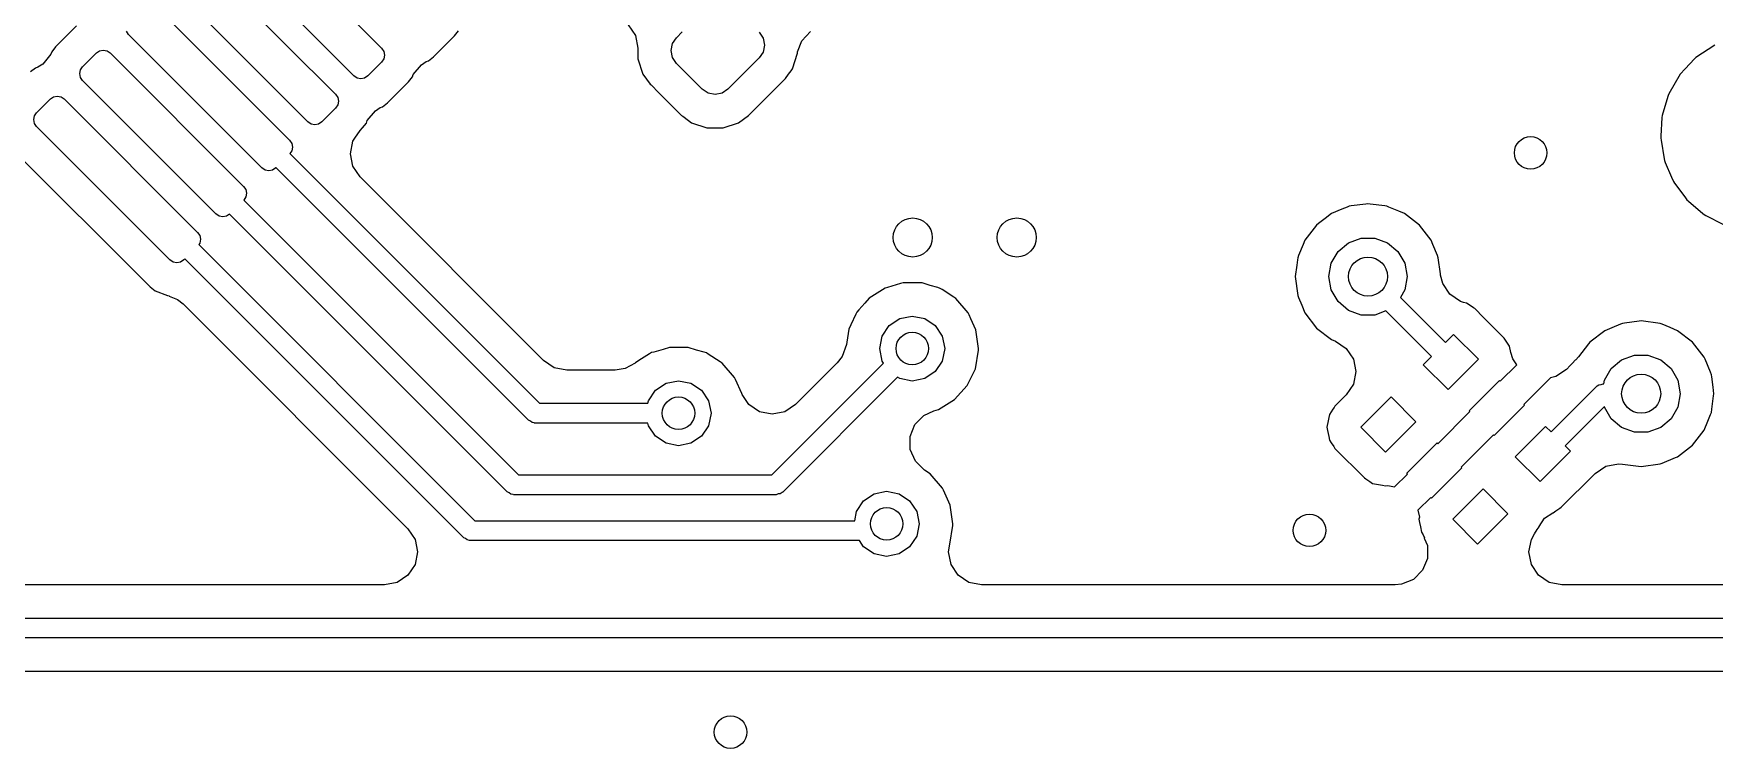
# Model space of a CAD drawing. Extents: x 0.99 to 4.24, y -7.27 to -4.02.
# Drawn here: x 2.935 to 3.443, y -5.773 to -5.556 of the extents above; entities that cross this region are included whole.
import ezdxf

# ---------------------------------------------------------------- set-up
doc = ezdxf.new("R2010")
doc.units = 0
doc.header["$MEASUREMENT"] = 0
doc.layers.add('BLACK', color=7, linetype='CONTINUOUS')

msp = doc.modelspace()

# ---------------------------------------------------------------- linework, layer by layer
at = {"layer": 'BLACK', "linetype": 'CONTINUOUS'}
for p, q in [((2.99969, -5.52051), (3.04005, -5.56087)), ((3.0317, -5.56923), (2.99133, -5.52886)), ((2.98577, -5.53443), (3.02613, -5.57479)), ((3.01778, -5.58315), (2.97742, -5.54278)), ((2.97185, -5.54835), (3.01221, -5.58871)), ((2.94774, -5.55411), (2.94142, -5.56043)), ((3.11473, -5.55379), (3.11689, -5.55702)), ((2.9635, -5.5567), (2.96286, -5.55574)), ((3.00386, -5.59706), (2.9635, -5.5567)), ((3.05581, -5.56347), (3.06213, -5.55714)), ((3.06213, -5.55714), (3.06329, -5.55563)), ((3.11689, -5.55702), (3.11765, -5.56084)), ((3.12767, -5.56157), (3.12809, -5.55946)), ((3.12809, -5.55946), (3.12929, -5.55767)), ((3.12929, -5.55767), (3.13103, -5.55592)), ((3.15434, -5.556), (3.15554, -5.55779)), ((3.15554, -5.55779), (3.15595, -5.5599)), ((3.16597, -5.56197), (3.16721, -5.55863)), ((3.16721, -5.55863), (3.16985, -5.55577)), ((2.93999, -5.56266), (2.9375, -5.56564)), ((2.94, -5.56266), (2.93999, -5.56266)), ((2.94026, -5.56194), (2.94, -5.56266)), ((2.94142, -5.56043), (2.94026, -5.56194)), ((2.94958, -5.56644), (2.95375, -5.56227)), ((2.95375, -5.56227), (2.95471, -5.56163)), ((2.95471, -5.56163), (2.95584, -5.5614)), ((2.95584, -5.5614), (2.95697, -5.56163)), ((2.95697, -5.56163), (2.95793, -5.56227)), ((2.95793, -5.56227), (2.99829, -5.60263)), ((3.04005, -5.56087), (3.04069, -5.56183)), ((3.04069, -5.56409), (3.04005, -5.56505)), ((3.04069, -5.56183), (3.04092, -5.56296)), ((3.04092, -5.56296), (3.04069, -5.56409)), ((3.05358, -5.56489), (3.05429, -5.56463)), ((3.05429, -5.56463), (3.05581, -5.56347)), ((3.11765, -5.56084), (3.11765, -5.56403)), ((3.11765, -5.56403), (3.11917, -5.56871)), ((3.12809, -5.56368), (3.12767, -5.56157)), ((3.12929, -5.56547), (3.12809, -5.56368)), ((3.15434, -5.5638), (3.14488, -5.57326)), ((3.15554, -5.56201), (3.15434, -5.5638)), ((3.15595, -5.5599), (3.15554, -5.56201)), ((3.16445, -5.56704), (3.16597, -5.56236)), ((3.16597, -5.56236), (3.16597, -5.56197)), ((3.43738, -5.56407), (3.43453, -5.56709)), ((3.43778, -5.56365), (3.43738, -5.56407)), ((3.44354, -5.55988), (3.43778, -5.56365)), ((2.93533, -5.56687), (2.93382, -5.56803)), ((2.93605, -5.56661), (2.93533, -5.56687)), ((2.9375, -5.56564), (2.93605, -5.5666)), ((2.93605, -5.5666), (2.93605, -5.56661)), ((2.94871, -5.56853), (2.94894, -5.5674)), ((2.94894, -5.56966), (2.94871, -5.56853)), ((2.94894, -5.5674), (2.94958, -5.56644)), ((2.94958, -5.57062), (2.94894, -5.56966)), ((3.03266, -5.56987), (3.0317, -5.56923)), ((3.03588, -5.56923), (3.03492, -5.56987)), ((3.04005, -5.56505), (3.03588, -5.56923)), ((3.04821, -5.57106), (3.04937, -5.56955)), ((3.04937, -5.56955), (3.04963, -5.56883)), ((3.04963, -5.56883), (3.05213, -5.56585)), ((3.04963, -5.56883), (3.04963, -5.56883)), ((3.05213, -5.56585), (3.05358, -5.56489)), ((3.05358, -5.56489), (3.05358, -5.56489)), ((3.11917, -5.56871), (3.12134, -5.57169)), ((3.13708, -5.57326), (3.12929, -5.56547)), ((3.16229, -5.57002), (3.16324, -5.56871)), ((3.16324, -5.56871), (3.16399, -5.56767)), ((3.16399, -5.56767), (3.16445, -5.56704)), ((3.16399, -5.56767), (3.16399, -5.56767)), ((3.43304, -5.56865), (3.42959, -5.5746)), ((3.43453, -5.56709), (3.43304, -5.56865)), ((2.98994, -5.61098), (2.94958, -5.57062)), ((3.02613, -5.57479), (3.02677, -5.57575)), ((3.03379, -5.57009), (3.03266, -5.56987)), ((3.03492, -5.56987), (3.03379, -5.57009)), ((3.04189, -5.57739), (3.04821, -5.57106)), ((3.12134, -5.57169), (3.12161, -5.57197)), ((3.12161, -5.57197), (3.124, -5.57435)), ((3.124, -5.57435), (3.13086, -5.58121)), ((3.13887, -5.57446), (3.13708, -5.57326)), ((3.14098, -5.57488), (3.13887, -5.57446)), ((3.14309, -5.57446), (3.14098, -5.57488)), ((3.14488, -5.57326), (3.14309, -5.57446)), ((3.1511, -5.58121), (3.16229, -5.57002)), ((3.42959, -5.5746), (3.42942, -5.57516)), ((2.93566, -5.58036), (2.93983, -5.57619)), ((2.93983, -5.57619), (2.94079, -5.57555)), ((2.94079, -5.57555), (2.94192, -5.57532)), ((2.94192, -5.57532), (2.94305, -5.57555)), ((2.94305, -5.57555), (2.94401, -5.57619)), ((2.94401, -5.57619), (2.98437, -5.61655)), ((3.02613, -5.57897), (3.02196, -5.58315)), ((3.02677, -5.57801), (3.02613, -5.57897)), ((3.02677, -5.57575), (3.027, -5.57688)), ((3.027, -5.57688), (3.02677, -5.57801)), ((3.03571, -5.58275), (3.03821, -5.57977)), ((3.03821, -5.57977), (3.03966, -5.57881)), ((3.03966, -5.57881), (3.04038, -5.57855)), ((3.03966, -5.57881), (3.03966, -5.57881)), ((3.04038, -5.57855), (3.04189, -5.57739)), ((3.42942, -5.57516), (3.4278, -5.58049)), ((3.42942, -5.57516), (3.42942, -5.57516)), ((2.93479, -5.58245), (2.93502, -5.58132)), ((2.93502, -5.58358), (2.93479, -5.58245)), ((2.93502, -5.58132), (2.93566, -5.58036)), ((2.93566, -5.58454), (2.93502, -5.58358)), ((2.97602, -5.6249), (2.93566, -5.58454)), ((3.01874, -5.58379), (3.01778, -5.58315)), ((3.01987, -5.58401), (3.01874, -5.58379)), ((3.021, -5.58379), (3.01987, -5.58401)), ((3.02196, -5.58315), (3.021, -5.58379)), ((3.03356, -5.58571), (3.03429, -5.58498)), ((3.03429, -5.58498), (3.03545, -5.58347)), ((3.03545, -5.58347), (3.03571, -5.58275)), ((3.03571, -5.58275), (3.03571, -5.58275)), ((3.13086, -5.58121), (3.13118, -5.58144)), ((3.13118, -5.58144), (3.13118, -5.58144)), ((3.13118, -5.58144), (3.13297, -5.58275)), ((3.13297, -5.58275), (3.13384, -5.58338)), ((3.13384, -5.58338), (3.13852, -5.5849)), ((3.13852, -5.5849), (3.14344, -5.5849)), ((3.14344, -5.5849), (3.14812, -5.58338)), ((3.14812, -5.58338), (3.1511, -5.58121)), ((3.42755, -5.58177), (3.4272, -5.58749)), ((3.42759, -5.58119), (3.42755, -5.58177)), ((3.42755, -5.58177), (3.42755, -5.58177)), ((3.4278, -5.58049), (3.42759, -5.58119)), ((3.01221, -5.58871), (3.01285, -5.58967)), ((3.01285, -5.58967), (3.01308, -5.5908)), ((3.03065, -5.59275), (3.0314, -5.58894)), ((3.0314, -5.58894), (3.03199, -5.58807)), ((3.03199, -5.58807), (3.03356, -5.58571)), ((3.4272, -5.58749), (3.42716, -5.58807)), ((3.42716, -5.58807), (3.42726, -5.58864)), ((3.42726, -5.58864), (3.42823, -5.59428)), ((3.42726, -5.58864), (3.42726, -5.58864)), ((2.9275, -5.59055), (2.97001, -5.63306)), ((3.01285, -5.59193), (3.01232, -5.59273)), ((3.01232, -5.59273), (3.08786, -5.66826)), ((3.01308, -5.5908), (3.01285, -5.59193)), ((3.0314, -5.59656), (3.03065, -5.59275)), ((3.42823, -5.59428), (3.42823, -5.59428)), ((3.42823, -5.59428), (3.42833, -5.59485)), ((3.42833, -5.59485), (3.42856, -5.59538)), ((3.00482, -5.5977), (3.00386, -5.59706)), ((3.00595, -5.59793), (3.00482, -5.5977)), ((3.00708, -5.5977), (3.00595, -5.59793)), ((3.00804, -5.59706), (3.00708, -5.5977)), ((3.00811, -5.597), (3.00804, -5.59706)), ((3.08449, -5.67338), (3.00811, -5.597)), ((3.03356, -5.5998), (3.0314, -5.59656)), ((3.08909, -5.65532), (3.03356, -5.5998)), ((3.42856, -5.59538), (3.42856, -5.59538)), ((3.42856, -5.59538), (3.43046, -5.59986)), ((3.43046, -5.59986), (3.43103, -5.60119)), ((2.99829, -5.60263), (2.99893, -5.60359)), ((2.99893, -5.60359), (2.99916, -5.60472)), ((2.99916, -5.60472), (2.99893, -5.60585)), ((3.43103, -5.60119), (3.43137, -5.60165)), ((3.43137, -5.60165), (3.43445, -5.60584)), ((2.99893, -5.60585), (2.99832, -5.60677)), ((2.99832, -5.60677), (3.08147, -5.68991)), ((3.33064, -5.60958), (3.32757, -5.61085)), ((3.33228, -5.6089), (3.33064, -5.60958)), ((3.33288, -5.60865), (3.33228, -5.6089)), ((3.33228, -5.6089), (3.33228, -5.6089)), ((3.33353, -5.60857), (3.33288, -5.60865)), ((3.33794, -5.60799), (3.33353, -5.60857)), ((3.33353, -5.60857), (3.33353, -5.60857)), ((3.33858, -5.6079), (3.33794, -5.60799)), ((3.33923, -5.60799), (3.33858, -5.6079)), ((3.34363, -5.60857), (3.33923, -5.60799)), ((3.34428, -5.60865), (3.34363, -5.60857)), ((3.34363, -5.60857), (3.34363, -5.60857)), ((3.34488, -5.6089), (3.34428, -5.60865)), ((3.34795, -5.61017), (3.34488, -5.6089)), ((3.34488, -5.6089), (3.34488, -5.6089)), ((3.34959, -5.61085), (3.34795, -5.61017)), ((3.43445, -5.60584), (3.43511, -5.60673)), ((3.43511, -5.60673), (3.43555, -5.60711)), ((3.43555, -5.60711), (3.43555, -5.60711)), ((3.43555, -5.60711), (3.43991, -5.61082)), ((2.9909, -5.61162), (2.98994, -5.61098)), ((2.99203, -5.61185), (2.9909, -5.61162)), ((2.99316, -5.61162), (2.99203, -5.61185)), ((2.99408, -5.61101), (2.99316, -5.61162)), ((3.0781, -5.69503), (2.99408, -5.61101)), ((3.32301, -5.61435), (3.31951, -5.61891)), ((3.32365, -5.61386), (3.32301, -5.61435)), ((3.32563, -5.61235), (3.32365, -5.61386)), ((3.32757, -5.61085), (3.32563, -5.61235)), ((3.35415, -5.61435), (3.34959, -5.61085)), ((3.35765, -5.61891), (3.35415, -5.61435)), ((3.43991, -5.61082), (3.43991, -5.61082)), ((3.43991, -5.61082), (3.44035, -5.61119)), ((3.44035, -5.61119), (3.44087, -5.61145)), ((3.44087, -5.61145), (3.44597, -5.61406)), ((2.98437, -5.61655), (2.98501, -5.61751)), ((2.98501, -5.61977), (2.98471, -5.62023)), ((2.98471, -5.62023), (3.06827, -5.70379)), ((2.98501, -5.61751), (2.98524, -5.61864)), ((2.98524, -5.61864), (2.98501, -5.61977)), ((3.31896, -5.62024), (3.31759, -5.62356)), ((3.31951, -5.61891), (3.31896, -5.62024)), ((3.32953, -5.62233), (3.33268, -5.61969)), ((3.33268, -5.61969), (3.33653, -5.61829)), ((3.33653, -5.61829), (3.34063, -5.61829)), ((3.34063, -5.61829), (3.34449, -5.61969)), ((3.34449, -5.61969), (3.34763, -5.62233)), ((3.3582, -5.62024), (3.35765, -5.61891)), ((3.35958, -5.62356), (3.3582, -5.62024)), ((2.97698, -5.62554), (2.97602, -5.6249)), ((2.97811, -5.62577), (2.97698, -5.62554)), ((2.97924, -5.62554), (2.97811, -5.62577)), ((2.9802, -5.6249), (2.97924, -5.62554)), ((2.98055, -5.62455), (2.9802, -5.6249)), ((3.0649, -5.70891), (2.98055, -5.62455)), ((3.31723, -5.62487), (3.31701, -5.6265)), ((3.31731, -5.62422), (3.31723, -5.62487)), ((3.31723, -5.62487), (3.31723, -5.62487)), ((3.31759, -5.62356), (3.31731, -5.62422)), ((3.32748, -5.62588), (3.32953, -5.62233)), ((3.34763, -5.62233), (3.34968, -5.62588)), ((3.35985, -5.62422), (3.35958, -5.62356)), ((3.3605, -5.62912), (3.35985, -5.62422)), ((3.31701, -5.6265), (3.31656, -5.62992)), ((3.31656, -5.62992), (3.31665, -5.63057)), ((3.31665, -5.63057), (3.31723, -5.63497)), ((3.32677, -5.62992), (3.32748, -5.62588)), ((3.32748, -5.63396), (3.32677, -5.62992)), ((3.34968, -5.62588), (3.35039, -5.62992)), ((3.35039, -5.62992), (3.34968, -5.63396)), ((3.36055, -5.62952), (3.3605, -5.62912)), ((3.36122, -5.63204), (3.36055, -5.62952)), ((2.97001, -5.63306), (2.97152, -5.63422)), ((2.97152, -5.63422), (2.97531, -5.6356)), ((2.97531, -5.6356), (2.97582, -5.63579)), ((2.97582, -5.63579), (2.9758, -5.63586)), ((2.9758, -5.63586), (2.97834, -5.63685)), ((3.19246, -5.63339), (3.18765, -5.63642)), ((3.19315, -5.63319), (3.19246, -5.63339)), ((3.1971, -5.63206), (3.19315, -5.63319)), ((3.19315, -5.63319), (3.19315, -5.63319)), ((3.19794, -5.63182), (3.1971, -5.63206)), ((3.19864, -5.63183), (3.19794, -5.63182)), ((3.2001, -5.63184), (3.19864, -5.63183)), ((3.20362, -5.63186), (3.2001, -5.63184)), ((3.20607, -5.63259), (3.20362, -5.63186)), ((3.2084, -5.63328), (3.20607, -5.63259)), ((3.20908, -5.63349), (3.2084, -5.63328)), ((3.2084, -5.63328), (3.2084, -5.63328)), ((3.20967, -5.63387), (3.20908, -5.63349)), ((3.21325, -5.6362), (3.20967, -5.63387)), ((3.31723, -5.63497), (3.31731, -5.63562)), ((3.31731, -5.63562), (3.31756, -5.63622)), ((3.32953, -5.63751), (3.32748, -5.63396)), ((3.34968, -5.63396), (3.34837, -5.63622)), ((3.36338, -5.63527), (3.36122, -5.63204)), ((3.36661, -5.63743), (3.36338, -5.63527)), ((2.97834, -5.63685), (2.98003, -5.63821)), ((2.98003, -5.63821), (3.04802, -5.7062)), ((3.18389, -5.64069), (3.18359, -5.64133)), ((3.18453, -5.63996), (3.18389, -5.64069)), ((3.18631, -5.63794), (3.18453, -5.63996)), ((3.18765, -5.63642), (3.18631, -5.63794)), ((3.21385, -5.63658), (3.21325, -5.6362)), ((3.21325, -5.6362), (3.21325, -5.6362)), ((3.21756, -5.64089), (3.21385, -5.63658)), ((3.21786, -5.64154), (3.21756, -5.64089)), ((3.31756, -5.63622), (3.31756, -5.63622)), ((3.31756, -5.63622), (3.31854, -5.63859)), ((3.31854, -5.63859), (3.31951, -5.64093)), ((3.31951, -5.64093), (3.32301, -5.64549)), ((3.33268, -5.64015), (3.32953, -5.63751)), ((3.33653, -5.64155), (3.33268, -5.64015)), ((3.34399, -5.64033), (3.34063, -5.64155)), ((3.35778, -5.65411), (3.34399, -5.64033)), ((3.34837, -5.63622), (3.36202, -5.64987)), ((3.36744, -5.63777), (3.36661, -5.63743)), ((3.3684, -5.63796), (3.36744, -5.63777)), ((3.36922, -5.6385), (3.3684, -5.63796)), ((3.37047, -5.63934), (3.36922, -5.6385)), ((3.36922, -5.6385), (3.36922, -5.6385)), ((3.37088, -5.63961), (3.37047, -5.63934)), ((3.37047, -5.63934), (3.37047, -5.63934)), ((3.37357, -5.6423), (3.37088, -5.63961)), ((3.18147, -5.64584), (3.18085, -5.64981)), ((3.18208, -5.64454), (3.18147, -5.64584)), ((3.18359, -5.64133), (3.18208, -5.64454)), ((3.18359, -5.64133), (3.18359, -5.64133)), ((3.19157, -5.64794), (3.1937, -5.64474)), ((3.1937, -5.64474), (3.19689, -5.64261)), ((3.19689, -5.64261), (3.20066, -5.64186)), ((3.20066, -5.64186), (3.20443, -5.64261)), ((3.20443, -5.64261), (3.20762, -5.64474)), ((3.20762, -5.64474), (3.20975, -5.64794)), ((3.21838, -5.64269), (3.21786, -5.64154)), ((3.21786, -5.64154), (3.21786, -5.64154)), ((3.21992, -5.64607), (3.21838, -5.64269)), ((3.22072, -5.6517), (3.21992, -5.64607)), ((3.32301, -5.64549), (3.32757, -5.64899)), ((3.34063, -5.64155), (3.33653, -5.64155)), ((3.37755, -5.64629), (3.37357, -5.6423)), ((3.41233, -5.64543), (3.41025, -5.64629)), ((3.41496, -5.64434), (3.41233, -5.64543)), ((3.41556, -5.64409), (3.41496, -5.64434)), ((3.41496, -5.64434), (3.41496, -5.64434)), ((3.41621, -5.644), (3.41556, -5.64409)), ((3.42061, -5.64342), (3.41621, -5.644)), ((3.41621, -5.644), (3.41621, -5.644)), ((3.42126, -5.64334), (3.42061, -5.64342)), ((3.42191, -5.64342), (3.42126, -5.64334)), ((3.42631, -5.644), (3.42191, -5.64342)), ((3.42696, -5.64409), (3.42631, -5.644)), ((3.42631, -5.644), (3.42631, -5.644)), ((3.42756, -5.64434), (3.42696, -5.64409)), ((3.43004, -5.64536), (3.42756, -5.64434)), ((3.42756, -5.64434), (3.42756, -5.64434)), ((3.43227, -5.64629), (3.43004, -5.64536)), ((3.18074, -5.65049), (3.17941, -5.65414)), ((3.18085, -5.64981), (3.18074, -5.65049)), ((3.19082, -5.6517), (3.19157, -5.64794)), ((3.20975, -5.64794), (3.2105, -5.6517)), ((3.32757, -5.64899), (3.32876, -5.64948)), ((3.32876, -5.64948), (3.33199, -5.65164)), ((3.36202, -5.64987), (3.36449, -5.6474)), ((3.36449, -5.6474), (3.37201, -5.65491)), ((3.37979, -5.64853), (3.37755, -5.64629)), ((3.38145, -5.651), (3.37979, -5.64853)), ((3.38183, -5.65293), (3.38145, -5.651)), ((3.40529, -5.6503), (3.40226, -5.65425)), ((3.40569, -5.64978), (3.40529, -5.6503)), ((3.41025, -5.64629), (3.40569, -5.64978)), ((3.43683, -5.64978), (3.43227, -5.64629)), ((3.44033, -5.65434), (3.43683, -5.64978)), ((3.09232, -5.65748), (3.08909, -5.65532)), ((3.11683, -5.65607), (3.11381, -5.65776)), ((3.11692, -5.65598), (3.11683, -5.65607)), ((3.11796, -5.65532), (3.11692, -5.65598)), ((3.12113, -5.65332), (3.11796, -5.65532)), ((3.12173, -5.65294), (3.12113, -5.65332)), ((3.12113, -5.65332), (3.12113, -5.65332)), ((3.12241, -5.65275), (3.12173, -5.65294)), ((3.12523, -5.65194), (3.12241, -5.65275)), ((3.12241, -5.65275), (3.12241, -5.65275)), ((3.1272, -5.65138), (3.12523, -5.65194)), ((3.12791, -5.65138), (3.1272, -5.65138)), ((3.12942, -5.65139), (3.12791, -5.65138)), ((3.13289, -5.65141), (3.12942, -5.65139)), ((3.13535, -5.65215), (3.13289, -5.65141)), ((3.13766, -5.65284), (3.13535, -5.65215)), ((3.13834, -5.65304), (3.13766, -5.65284)), ((3.13766, -5.65284), (3.13766, -5.65284)), ((3.13893, -5.65343), (3.13834, -5.65304)), ((3.14252, -5.65575), (3.13893, -5.65343)), ((3.14311, -5.65614), (3.14252, -5.65575)), ((3.14252, -5.65575), (3.14252, -5.65575)), ((3.14683, -5.66045), (3.14311, -5.65614)), ((3.15821, -5.68991), (3.192, -5.65612)), ((3.17794, -5.656), (3.16532, -5.66863)), ((3.17941, -5.65414), (3.17794, -5.656)), ((3.19157, -5.65547), (3.19082, -5.6517)), ((3.192, -5.65612), (3.19157, -5.65547)), ((3.20975, -5.65547), (3.20762, -5.65866)), ((3.2105, -5.6517), (3.20975, -5.65547)), ((3.21978, -5.6578), (3.22072, -5.65219)), ((3.22072, -5.65219), (3.22072, -5.6517)), ((3.33199, -5.65164), (3.33415, -5.65487)), ((3.33415, -5.65487), (3.33491, -5.65868)), ((3.3553, -5.65658), (3.35778, -5.65411)), ((3.37201, -5.65491), (3.36282, -5.6641)), ((3.3824, -5.6548), (3.38183, -5.65293)), ((3.38359, -5.65658), (3.3824, -5.6548)), ((3.4004, -5.65622), (3.39981, -5.65686)), ((3.40048, -5.65612), (3.4004, -5.65622)), ((3.40123, -5.65523), (3.40048, -5.65612)), ((3.40145, -5.6551), (3.40123, -5.65523)), ((3.40226, -5.65425), (3.40145, -5.6551)), ((3.41221, -5.65776), (3.41535, -5.65513)), ((3.41535, -5.65513), (3.41921, -5.65372)), ((3.41921, -5.65372), (3.42331, -5.65372)), ((3.42331, -5.65372), (3.42717, -5.65513)), ((3.42717, -5.65513), (3.43031, -5.65776)), ((3.44058, -5.65495), (3.44033, -5.65434)), ((3.44221, -5.65889), (3.44058, -5.65495)), ((3.09613, -5.65824), (3.09232, -5.65748)), ((3.11075, -5.65824), (3.09613, -5.65824)), ((3.11381, -5.65776), (3.11075, -5.65824)), ((3.14712, -5.66109), (3.14683, -5.66045)), ((3.14905, -5.66533), (3.14712, -5.66109)), ((3.14712, -5.66109), (3.14712, -5.66109)), ((3.19624, -5.66036), (3.16157, -5.69503)), ((3.19689, -5.6608), (3.19624, -5.66036)), ((3.20066, -5.66155), (3.19689, -5.6608)), ((3.20443, -5.6608), (3.20066, -5.66155)), ((3.20762, -5.65866), (3.20443, -5.6608)), ((3.21729, -5.66292), (3.21978, -5.6578)), ((3.33491, -5.65868), (3.33415, -5.6625)), ((3.36282, -5.6641), (3.3553, -5.65658)), ((3.36922, -5.6705), (3.37841, -5.66132)), ((3.37841, -5.66132), (3.37863, -5.66154)), ((3.37863, -5.66154), (3.38359, -5.65658)), ((3.39381, -5.66051), (3.3857, -5.66861)), ((3.39541, -5.66019), (3.39381, -5.66051)), ((3.39864, -5.65803), (3.39541, -5.66019)), ((3.39981, -5.65686), (3.39864, -5.65803)), ((3.40998, -5.66235), (3.41016, -5.66131)), ((3.41016, -5.66131), (3.41221, -5.65776)), ((3.43031, -5.65776), (3.43236, -5.66131)), ((3.43236, -5.66131), (3.43307, -5.66535)), ((3.44253, -5.65966), (3.44221, -5.65889)), ((3.44261, -5.6603), (3.44253, -5.65966)), ((3.44301, -5.66334), (3.44261, -5.6603)), ((3.44261, -5.6603), (3.44261, -5.6603)), ((3.12083, -5.66749), (3.12296, -5.6643)), ((3.12296, -5.6643), (3.12615, -5.66217)), ((3.12615, -5.66217), (3.12992, -5.66142)), ((3.12992, -5.66142), (3.13369, -5.66217)), ((3.13369, -5.66217), (3.13688, -5.6643)), ((3.13688, -5.6643), (3.13901, -5.66749)), ((3.14918, -5.66563), (3.14905, -5.66533)), ((3.14921, -5.66561), (3.14918, -5.66563)), ((3.15123, -5.66863), (3.14921, -5.66561)), ((3.21348, -5.66714), (3.21729, -5.66292)), ((3.33199, -5.66573), (3.32859, -5.66913)), ((3.33415, -5.6625), (3.33199, -5.66573)), ((3.33637, -5.67551), (3.34556, -5.66633)), ((3.34556, -5.66633), (3.35308, -5.67384)), ((3.39397, -5.67687), (3.40761, -5.66323)), ((3.40761, -5.66323), (3.40776, -5.66313)), ((3.40776, -5.66313), (3.4078, -5.66306)), ((3.4078, -5.66306), (3.40792, -5.66301)), ((3.40792, -5.66301), (3.40846, -5.66264)), ((3.40846, -5.66264), (3.40911, -5.66258)), ((3.40911, -5.66258), (3.40973, -5.66235)), ((3.40973, -5.66235), (3.40998, -5.66235)), ((3.43307, -5.66535), (3.43236, -5.66939)), ((3.44266, -5.67006), (3.44319, -5.666)), ((3.44328, -5.66535), (3.44301, -5.66334)), ((3.44319, -5.666), (3.44328, -5.66535)), ((3.08786, -5.66826), (3.12068, -5.66826)), ((3.12068, -5.66826), (3.12083, -5.66749)), ((3.13901, -5.66749), (3.13976, -5.67126)), ((3.13976, -5.67126), (3.13901, -5.67503)), ((3.15446, -5.67079), (3.15123, -5.66863)), ((3.15827, -5.67155), (3.15446, -5.67079)), ((3.16209, -5.67079), (3.15827, -5.67155)), ((3.16532, -5.66863), (3.16209, -5.67079)), ((3.20415, -5.67192), (3.20718, -5.67052)), ((3.20718, -5.67052), (3.20863, -5.67012)), ((3.20863, -5.67012), (3.21348, -5.66714)), ((3.32797, -5.67006), (3.32694, -5.67161)), ((3.32832, -5.66953), (3.32797, -5.67006)), ((3.32859, -5.66913), (3.32832, -5.66953)), ((3.32832, -5.66953), (3.32832, -5.66953)), ((3.3597, -5.68047), (3.36945, -5.67073)), ((3.36945, -5.67073), (3.36922, -5.6705)), ((3.38593, -5.66883), (3.37674, -5.67802)), ((3.3857, -5.66861), (3.38593, -5.66883)), ((3.41013, -5.6692), (3.39821, -5.68112)), ((3.41016, -5.66939), (3.41013, -5.6692)), ((3.41221, -5.67295), (3.41016, -5.66939)), ((3.43236, -5.66939), (3.43031, -5.67295)), ((3.44228, -5.67166), (3.44253, -5.67105)), ((3.44253, -5.67105), (3.44266, -5.67006)), ((3.08509, -5.67366), (3.08449, -5.67338)), ((3.08559, -5.67408), (3.08509, -5.67366)), ((3.08623, -5.67419), (3.08559, -5.67408)), ((3.08635, -5.67425), (3.08623, -5.67419)), ((3.08643, -5.67423), (3.08635, -5.67425)), ((3.08661, -5.67426), (3.08643, -5.67423)), ((3.12068, -5.67426), (3.08661, -5.67426)), ((3.12083, -5.67503), (3.12068, -5.67426)), ((3.12296, -5.67822), (3.12083, -5.67503)), ((3.13901, -5.67503), (3.13688, -5.67822)), ((3.2, -5.67832), (3.20144, -5.67471)), ((3.20144, -5.67471), (3.20415, -5.67192)), ((3.32655, -5.67354), (3.32616, -5.67551)), ((3.32616, -5.67551), (3.32635, -5.67648)), ((3.32635, -5.67648), (3.32672, -5.67832)), ((3.32674, -5.67257), (3.32655, -5.67354)), ((3.32694, -5.67161), (3.32674, -5.67257)), ((3.32674, -5.67257), (3.32674, -5.67257)), ((3.34389, -5.68303), (3.33637, -5.67551)), ((3.35308, -5.67384), (3.34389, -5.68303)), ((3.38314, -5.68442), (3.39233, -5.67524)), ((3.39233, -5.67524), (3.39397, -5.67687)), ((3.41535, -5.67558), (3.41221, -5.67295)), ((3.41921, -5.67699), (3.41535, -5.67558)), ((3.42717, -5.67558), (3.42331, -5.67699)), ((3.43031, -5.67295), (3.42717, -5.67558)), ((3.43683, -5.68092), (3.44033, -5.67636)), ((3.44033, -5.67636), (3.44143, -5.6737)), ((3.44143, -5.6737), (3.44228, -5.67166)), ((3.44228, -5.67166), (3.44228, -5.67166)), ((3.12615, -5.68035), (3.12296, -5.67822)), ((3.12992, -5.6811), (3.12615, -5.68035)), ((3.13369, -5.68035), (3.12992, -5.6811)), ((3.13688, -5.67822), (3.13369, -5.68035)), ((3.20005, -5.68221), (3.2, -5.67832)), ((3.32672, -5.67832), (3.32694, -5.67942)), ((3.32694, -5.67942), (3.32748, -5.68024)), ((3.32748, -5.68024), (3.3282, -5.68132)), ((3.3282, -5.68132), (3.32859, -5.6819)), ((3.35029, -5.68943), (3.35948, -5.68025)), ((3.35948, -5.68025), (3.3597, -5.68047)), ((3.37652, -5.6778), (3.36677, -5.68754)), ((3.37674, -5.67802), (3.37652, -5.6778)), ((3.39821, -5.68112), (3.39985, -5.68275)), ((3.42331, -5.67699), (3.41921, -5.67699)), ((3.43227, -5.68442), (3.43683, -5.68092)), ((3.20159, -5.68577), (3.20005, -5.68221)), ((3.20438, -5.68848), (3.20159, -5.68577)), ((3.32859, -5.6819), (3.3375, -5.69081)), ((3.39066, -5.69194), (3.38314, -5.68442)), ((3.39985, -5.68275), (3.39066, -5.69194)), ((3.41053, -5.68731), (3.41435, -5.68655)), ((3.41435, -5.68655), (3.41565, -5.68663)), ((3.41565, -5.68663), (3.42126, -5.68737)), ((3.42191, -5.68729), (3.42631, -5.68671)), ((3.42631, -5.68671), (3.42696, -5.68662)), ((3.42631, -5.68671), (3.42631, -5.68671)), ((3.42696, -5.68662), (3.42756, -5.68637)), ((3.42756, -5.68637), (3.43167, -5.68467)), ((3.42756, -5.68637), (3.42756, -5.68637)), ((3.43167, -5.68467), (3.43227, -5.68442)), ((3.08147, -5.68991), (3.15821, -5.68991)), ((3.2061, -5.6896), (3.20438, -5.68848)), ((3.20982, -5.69391), (3.2061, -5.6896)), ((3.3375, -5.69081), (3.33791, -5.69109)), ((3.33791, -5.69109), (3.33791, -5.69109)), ((3.33791, -5.69109), (3.33917, -5.69192)), ((3.34664, -5.69354), (3.35052, -5.68966)), ((3.35052, -5.68966), (3.35029, -5.68943)), ((3.367, -5.68776), (3.35781, -5.69695)), ((3.36677, -5.68754), (3.367, -5.68776)), ((3.4043, -5.69247), (3.4073, -5.68947)), ((3.4073, -5.68947), (3.41053, -5.68731)), ((3.42126, -5.68737), (3.42191, -5.68729)), ((3.0787, -5.69531), (3.0781, -5.69503)), ((3.0792, -5.69573), (3.0787, -5.69531)), ((3.07984, -5.69585), (3.0792, -5.69573)), ((3.07996, -5.6959), (3.07984, -5.69585)), ((3.08004, -5.69588), (3.07996, -5.6959)), ((3.08022, -5.69591), (3.08004, -5.69588)), ((3.15945, -5.69591), (3.08022, -5.69591)), ((3.16006, -5.69569), (3.15945, -5.69591)), ((3.16072, -5.69563), (3.16006, -5.69569)), ((3.16125, -5.69526), (3.16072, -5.69563)), ((3.16138, -5.69521), (3.16125, -5.69526)), ((3.16142, -5.69514), (3.16138, -5.69521)), ((3.16157, -5.69503), (3.16142, -5.69514)), ((3.18595, -5.69776), (3.18915, -5.69563)), ((3.18915, -5.69563), (3.19291, -5.69488)), ((3.19291, -5.69488), (3.19668, -5.69563)), ((3.19668, -5.69563), (3.19987, -5.69776)), ((3.21011, -5.69456), (3.20982, -5.69391)), ((3.21093, -5.69636), (3.21011, -5.69456)), ((3.21011, -5.69456), (3.21011, -5.69456)), ((3.21217, -5.69909), (3.21093, -5.69636)), ((3.33917, -5.69192), (3.33998, -5.69247)), ((3.33998, -5.69247), (3.34232, -5.69293)), ((3.34232, -5.69293), (3.34293, -5.69306)), ((3.34293, -5.69306), (3.34389, -5.69325)), ((3.34389, -5.69325), (3.34454, -5.69312)), ((3.34454, -5.69312), (3.34664, -5.69354)), ((3.35759, -5.69673), (3.35371, -5.70061)), ((3.35781, -5.69695), (3.35759, -5.69673)), ((3.36421, -5.70335), (3.3734, -5.69417)), ((3.3734, -5.69417), (3.38092, -5.70168)), ((3.3997, -5.69707), (3.4043, -5.69247)), ((3.18326, -5.70379), (3.18382, -5.70096)), ((3.18382, -5.70096), (3.18595, -5.69776)), ((3.19987, -5.69776), (3.20201, -5.70096)), ((3.20201, -5.70096), (3.20276, -5.70472)), ((3.21298, -5.70472), (3.21217, -5.69909)), ((3.35371, -5.70061), (3.35413, -5.7027)), ((3.38092, -5.70168), (3.37173, -5.71087)), ((3.39202, -5.70305), (3.3945, -5.70139)), ((3.3945, -5.70139), (3.39457, -5.70138)), ((3.39457, -5.70138), (3.39545, -5.70079)), ((3.39545, -5.70079), (3.39664, -5.69999)), ((3.39664, -5.69999), (3.39705, -5.69972)), ((3.39705, -5.69972), (3.3997, -5.69707)), ((3.04802, -5.7062), (3.05018, -5.70943)), ((3.06827, -5.70379), (3.18326, -5.70379)), ((3.20276, -5.70472), (3.20201, -5.70849)), ((3.21203, -5.71083), (3.21297, -5.70521)), ((3.21297, -5.70521), (3.21298, -5.70472)), ((3.35413, -5.7027), (3.354, -5.70335)), ((3.354, -5.70335), (3.35419, -5.70432)), ((3.35419, -5.70432), (3.35444, -5.70559)), ((3.35444, -5.70559), (3.35477, -5.70726)), ((3.37173, -5.71087), (3.36421, -5.70335)), ((3.38894, -5.70771), (3.38981, -5.70641)), ((3.38981, -5.70641), (3.39035, -5.70559)), ((3.39035, -5.70559), (3.39037, -5.70552)), ((3.39037, -5.70552), (3.39202, -5.70305)), ((3.05018, -5.70943), (3.05094, -5.71324)), ((3.0655, -5.70919), (3.0649, -5.70891)), ((3.066, -5.70961), (3.0655, -5.70919)), ((3.06664, -5.70972), (3.066, -5.70961)), ((3.06676, -5.70978), (3.06664, -5.70972)), ((3.06684, -5.70976), (3.06676, -5.70978)), ((3.06702, -5.70979), (3.06684, -5.70976)), ((3.18469, -5.70979), (3.06702, -5.70979)), ((3.18595, -5.71168), (3.18469, -5.70979)), ((3.18915, -5.71382), (3.18595, -5.71168)), ((3.19987, -5.71168), (3.19668, -5.71382)), ((3.20201, -5.70849), (3.19987, -5.71168)), ((3.21165, -5.71324), (3.21202, -5.71084)), ((3.21202, -5.71084), (3.21203, -5.71083)), ((3.35477, -5.70726), (3.35532, -5.70808)), ((3.35532, -5.70808), (3.35569, -5.70899)), ((3.35569, -5.70899), (3.35561, -5.70902)), ((3.35561, -5.70902), (3.35656, -5.7113)), ((3.35656, -5.7113), (3.35656, -5.71518)), ((3.38726, -5.71324), (3.38802, -5.70943)), ((3.38802, -5.70943), (3.38894, -5.70771)), ((3.05018, -5.71705), (3.04802, -5.72028)), ((3.05094, -5.71324), (3.05018, -5.71705)), ((3.19291, -5.71457), (3.18915, -5.71382)), ((3.19668, -5.71382), (3.19291, -5.71457)), ((3.21241, -5.71705), (3.21165, -5.71324)), ((3.21457, -5.72028), (3.21241, -5.71705)), ((3.35656, -5.71518), (3.35507, -5.71877)), ((3.38802, -5.71705), (3.38726, -5.71324)), ((3.39018, -5.72028), (3.38802, -5.71705)), ((3.04802, -5.72028), (3.04479, -5.72244)), ((3.2178, -5.72244), (3.21457, -5.72028)), ((3.35232, -5.72152), (3.34873, -5.72301)), ((3.35507, -5.71877), (3.35232, -5.72152)), ((3.39341, -5.72244), (3.39018, -5.72028)), ((3.04098, -5.7232), (2.60585, -5.7232)), ((3.04479, -5.72244), (3.04098, -5.7232)), ((3.22161, -5.7232), (3.2178, -5.72244)), ((3.34679, -5.7232), (3.22161, -5.7232)), ((3.34873, -5.72301), (3.34679, -5.7232)), ((3.39722, -5.7232), (3.39341, -5.72244)), ((3.59348, -5.7232), (3.39722, -5.7232)), ((2.59586, -5.73322), (4.05906, -5.73322)), ((3.59325, -5.73922), (2.59586, -5.73922)), ((2.60578, -5.74924), (3.58497, -5.74924))]:
    msp.add_line(p, q, dxfattribs=at)
at = {"layer": 'BLACK'}
for centre, radius in [((3.3878, -5.59252), 0.00492), ((3.20079, -5.61811), 0.00591), ((3.23228, -5.61811), 0.00591), ((3.33858, -5.62992), 0.00591), ((3.20066, -5.6517), 0.00492), ((3.42126, -5.66535), 0.00591), ((3.12992, -5.67126), 0.00492), ((3.19291, -5.70472), 0.00492), ((3.32087, -5.70669), 0.00492), ((3.14567, -5.76772), 0.00492)]:
    msp.add_circle(centre, radius, dxfattribs=at)

doc.saveas('drawing.dxf')
